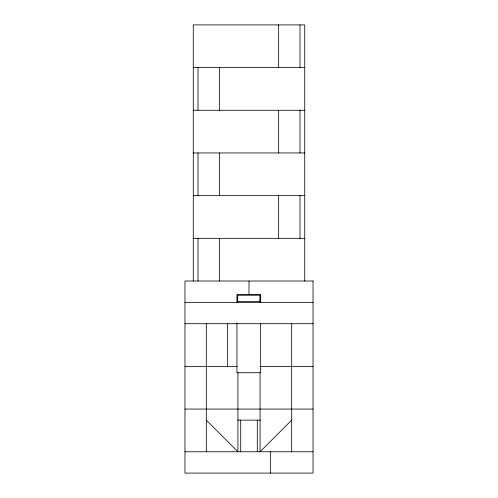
<?xml version="1.0" encoding="UTF-8"?>
<svg xmlns="http://www.w3.org/2000/svg" width="498" height="498" viewBox="0 0 498 498"><rect width="100%" height="100%" fill="white"/><g stroke="black" fill="none" stroke-linecap="round" stroke-linejoin="round"><path stroke-width="0.75" d="M291.685 420.138L260.068 451.754L260.068 372.597M193.274 67.585L304.726 67.585M193.274 110.27L304.726 110.27M193.274 152.954L304.726 152.954M193.274 195.646L304.726 195.646M193.274 238.33L304.726 238.33M237.733 301.564L259.869 301.564M184.97 302.354L313.03 302.354M184.97 323.7L313.03 323.7M184.97 366.385L237.16 366.385M260.056 366.385L313.03 366.385M184.97 409.07L313.03 409.07M237.652 420.138L260.348 420.138M184.97 451.754L313.03 451.754M206.315 420.138L237.932 451.754L237.932 372.597M304.726 281.015L304.726 24.9L193.274 24.9L193.274 281.015M299.983 24.9L299.983 67.585M299.983 110.27L299.983 152.954M299.983 195.646L299.983 238.33M291.685 323.7L291.685 451.754M278.643 24.9L278.643 67.585M278.643 110.27L278.643 152.954M278.643 195.646L278.643 238.33M270.346 451.754L270.346 473.1M260.659 302.354L260.659 294.455L236.942 294.455L236.942 302.354M260.659 323.121L260.659 372.709L236.942 372.709L236.942 323.121M259.869 302.205L259.869 295.246L237.733 295.246L237.733 302.205M257.298 420.138L257.298 451.754M249 281.015L249 294.206M240.702 420.138L240.702 451.754M227.654 323.7L227.654 366.385M219.357 67.585L219.357 110.27M219.357 152.954L219.357 195.646M219.357 238.33L219.357 281.015M206.315 323.7L206.315 451.754M198.017 67.585L198.017 110.27M198.017 152.954L198.017 195.646M198.017 238.33L198.017 281.015M313.03 281.015L184.97 281.015L184.97 473.1L313.03 473.1L313.03 281.015"/></g></svg>
